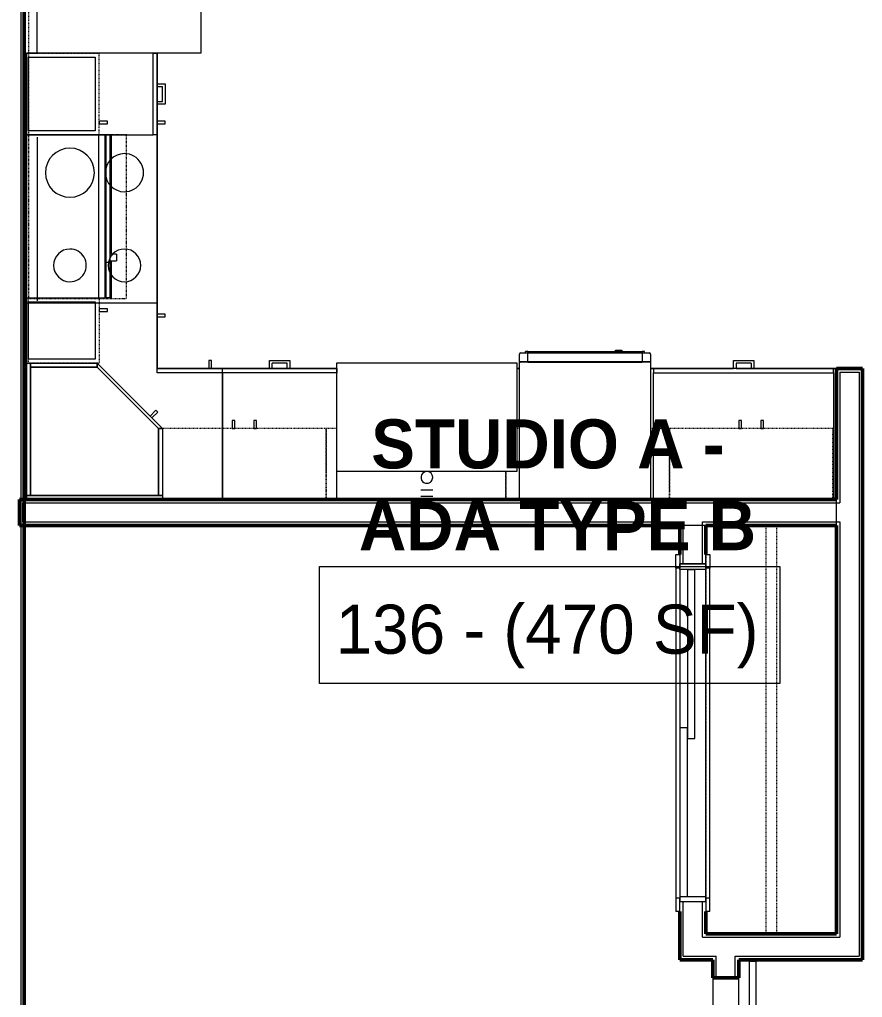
# Model space of a CAD drawing. Header units: inches. Extents: x -4235 to -464, y 9706 to 12338.
# Drawn here: x -3402.9 to -3248.2, y 10559.1 to 10738.4 of the extents above; entities that cross this region are included whole.
import ezdxf

# ---------------------------------------------------------------- set-up
doc = ezdxf.new("R2010")
doc.units = ezdxf.units.IN
doc.header["$MEASUREMENT"] = 0
doc.linetypes.add('Dash', pattern=[0.25, 0.125, -0.125])
doc.linetypes.add('Overhead', pattern=[0.15625, 0.09375, -0.0625])
for name, color, linetype, lineweight in [('0-1', 7, 'Continuous', 5), ('0-2', 10, 'Continuous', 9), ('A-AREA-IDEN', 2, 'Continuous', 9), ('A-DOOR-1', 10, 'Continuous', 9), ('A-DOOR-3', 7, 'Continuous', 50), ('A-DOOR-FRAM-1', 10, 'Continuous', 9), ('A-WALL-1', 7, 'Continuous', 50), ('A-WALL-2', 250, 'Continuous', 13), ('A-WALL-3', 10, 'Continuous', 9), ('A-WALL-4', 254, 'Continuous', 9), ('A-WALL-5', 113, 'Continuous', 9), ('I-WALL-1', 7, 'Continuous', 50), ('P-SANR-FIXT-1', 10, 'Continuous', 9), ('P-SANR-FIXT-2', 254, 'Continuous', 9), ('Q-CASE', 31, 'Continuous', 9), ('Q-CASE-1', 254, 'Continuous', 9), ('Q-CASE-2', 10, 'Continuous', 9), ('Q-CASE-3', 254, 'Dash', 9), ('Q-CASE-4', 10, 'Dash', 9), ('Q-CASE-HDLN-1', 10, 'Dash', 9), ('Q-CASE-HDLN-2', 254, 'Dash', 9), ('Q-SPCQ-1', 10, 'Continuous', 9), ('Q-SPCQ-2', 91, 'Overhead', 9)]:
    doc.layers.add(name, color=color, linetype=linetype, lineweight=lineweight)
doc.styles.add('Century Gothic', font='ufonts.com_century-gothic.ttf', dxfattribs={"height": 9})
doc.styles.add('Century Gothic_B', font='GOTHICB.TTF', dxfattribs={"height": 9})

# ---------------------------------------------------------------- blocks, each defined once
blk = doc.blocks.new('SLIDING - FLUSH - 5-0 x 6-8-3203585-BACKGROUND - RCP - 1ST FLOOR')
at = {"layer": 'A-DOOR-1'}
for p, q in [((-32.75, 2.25), (-32.75, 3)), ((-30.25, 3), (-32.75, 3)), ((-32.75, 2.25), (-30.25, 2.25)), ((30.25, 3), (-30.25, 3)), ((-30.25, 3), (-30.25, 2.25)), ((1, 2.25), (-30, 2.25)), ((-30, 2.25), (-30, 0.88)), ((1, 2.25), (1, 0.88)), ((30.25, 2.25), (30.25, 3)), ((30.25, 3), (32.75, 3)), ((32.75, 2.25), (30.25, 2.25)), ((32.75, 3), (32.75, 2.25)), ((-30, 0.88), (1, 0.88)), ((30, 0.88), (-1, 0.88)), ((-1, 0.88), (-1, -0.5)), ((30, 0.88), (30, -0.5)), ((-1, -0.5), (30, -0.5)), ((-32.75, -3.25), (-32.75, -2.5)), ((-30.25, -2.5), (-32.75, -2.5)), ((-32.75, -3.25), (-30.25, -3.25)), ((-30.25, -2.5), (-30.25, -3.25)), ((-30.25, -3.25), (30.25, -3.25)), ((30.25, -2.5), (32.75, -2.5)), ((30.25, -3.25), (30.25, -2.5)), ((32.75, -3.25), (30.25, -3.25)), ((32.75, -2.5), (32.75, -3.25))]:
    blk.add_line(p, q, dxfattribs=at)
at = {"layer": 'A-DOOR-FRAM-1'}
for p, q in [((-30, 2.25), (-31, 2.25)), ((-31, -2.5), (-31, 2.25)), ((-30, 2.25), (-30, -2.5)), ((30, 2.25), (1, 2.25)), ((30, -2.5), (30, 2.25)), ((30, 2.25), (31, 2.25)), ((31, 2.25), (31, -2.5)), ((-31, -2.5), (-30, -2.5)), ((-30, -2.5), (30, -2.5)), ((31, -2.5), (30, -2.5))]:
    blk.add_line(p, q, dxfattribs=at)
blk = doc.blocks.new('BARN - FLUSH - 3-0 x 7-0 BARN DOOR-2961666-BACKGROUND - RCP - 1ST FLOOR')
at = {"layer": 'A-DOOR-1'}
for p, q in [((-57, -4.32), (-60, -4.32)), ((-60, -4.32), (-60, -4.95)), ((-60, -4.95), (-60, -5.57)), ((-57, -5.82), (-57, -4.07)), ((-57, -4.07), (-21, -4.07)), ((-21, -4.07), (-21, -5.82)), ((21, -4.32), (-21, -4.32)), ((21, -4.95), (21, -4.32)), ((21, -5.57), (21, -4.95)), ((-60, -5.57), (-57, -5.57)), ((-21, -5.82), (-57, -5.82)), ((-21, -5.57), (21, -5.57))]:
    blk.add_line(p, q, dxfattribs=at)
at = {"layer": 'A-DOOR-3'}
for p, q in [((-56, -6), (-56, -5.82)), ((-54.5, -6), (-56, -6)), ((-54.5, -5.82), (-54.5, -6)), ((-23.5, -6), (-23.5, -5.82)), ((-22, -6), (-23.5, -6)), ((-22, -5.82), (-22, -6))]:
    blk.add_line(p, q, dxfattribs=at)
blk = doc.blocks.new('Refrigerator_-_Side-by-Side_6047 - 36_ X 30_-1372843-BACKGROUND - RCP - 1ST FLOOR')
at = {"layer": 'Q-SPCQ-1'}
for p, q in [((-17.88, 15.58), (17.87, 15.58)), ((-17.88, -14.42), (-17.88, 15.58)), ((17.87, 15.58), (17.87, -14.42)), ((17.87, -14.42), (-17.88, -14.42))]:
    blk.add_line(p, q, dxfattribs=at)
blk = doc.blocks.new('OD_CW_Closet - OD_CW_Closet-V41-BACKGROUND - RCP - 1ST FLOOR')
at = {"layer": 'Q-CASE-HDLN-1'}
for p, q in [((0.74, 13), (75.64, 13)), ((0.74, 11), (75.64, 11)), ((6.05, 0), (7.8, 0)), ((8.8, 0), (68.8, 0)), ((69.05, 0), (71.55, 0))]:
    blk.add_line(p, q, dxfattribs=at)
at = {"layer": 'Q-CASE-HDLN-2'}
for p, q in [((75.64, 24), (0.74, 24)), ((0.74, 24), (0.74, 0)), ((75.64, 0), (75.64, 24)), ((0.74, 0), (6.05, 0)), ((68.8, 0), (69.05, 0)), ((71.55, 0), (75.64, 0))]:
    blk.add_line(p, q, dxfattribs=at)
blk = doc.blocks.new('Range - 24_ x 30_-2806124-BACKGROUND - RCP - 1ST FLOOR')
at = {"layer": 'Q-SPCQ-1'}
blk.add_line((0, -22), (30, -22), dxfattribs=at)
for centre, radius, start, end in [((6.5, -6), 3.5, 360, 180), ((23.5, -6), 3, 0, 180), ((6.5, -6), 3.5, 180, 0), ((23.5, -6), 3, 180, 0), ((6.5, -16), 4.5, 0, 180), ((23.5, -16), 3, 360, 180), ((6.5, -16), 4.5, 180, 0), ((23.5, -16), 3, 180, 0)]:
    blk.add_arc(centre, radius, start, end, dxfattribs=at)
blk = doc.blocks.new('300 Series Wall Hung Cabinet_302 - 33_ X 21_-2750688-BACKGROUND - RCP - 1ST FLOOR')
at = {"layer": 'Q-CASE-3'}
for p, q in [((-16.5, -2.75), (-16.5, -7.47)), ((16.5, -7.36), (16.5, -2.75)), ((16.5, -15.38), (16.5, -7.39)), ((14.5, -15.38), (16.5, -15.38))]:
    blk.add_line(p, q, dxfattribs=at)
at = {"layer": 'Q-CASE-4'}
for p, q in [((16.5, -2.38), (-16.5, -2.38)), ((-16.5, -2.38), (-16.5, -2.75)), ((16.5, -2.75), (16.5, -2.38))]:
    blk.add_line(p, q, dxfattribs=at)
blk = doc.blocks.new('Base Cabinet 4 Drawer 254 - Base Cabinet 4 Drawer 254 21_-2569778-BACKGROUND - RCP - 1ST FLOOR')
at = {"layer": 'Q-CASE-2'}
for p, q in [((-1.14, 24), (-1.14, 25.5)), ((-1.14, 25.5), (2.61, 25.5)), ((2.61, 25.5), (2.61, 24)), ((-9.76, 24), (11.24, 24)), ((-9.76, 23.25), (-9.76, 24)), ((-1.14, 24), (-0.64, 24)), ((2.11, 25), (-0.64, 25)), ((-0.64, 24), (-0.64, 25)), ((2.11, 24), (2.11, 25)), ((2.61, 24), (2.11, 24)), ((11.24, 24), (11.24, 23.25)), ((11.24, 23.25), (-9.76, 23.25)), ((-9.76, 23.25), (-9.76, 0)), ((11.24, 0), (11.24, 23.25)), ((-9.76, 0), (11.24, 0))]:
    blk.add_line(p, q, dxfattribs=at)
blk = doc.blocks.new('308 - 308 x 27_-2727438-BACKGROUND - RCP - 1ST FLOOR')
at = {"layer": 'Q-CASE'}
for p, q in [((0, -27.38), (-12, -15.38)), ((-12, -15.38), (-11.25, -15.38)), ((-11.25, -15.38), (0, -26.63)), ((0, -26.63), (0, -27.38))]:
    blk.add_line(p, q, dxfattribs=at)
at = {"layer": 'Q-CASE-1'}
for p, q in [((-12, -3.13), (-12, -2.75)), ((-12, -4.64), (-12, -3.13)), ((-12, -3.13), (-11.25, -3.13)), ((12.62, -3.13), (-12, -3.13)), ((-11.25, -4.57), (-11.25, -3.13)), ((-11.25, -3.13), (12.25, -3.13)), ((-11.25, -3.13), (-11.25, -4.57)), ((12.25, -3.13), (12.25, -26.63)), ((12.25, -27.38), (12.25, -3.13)), ((12.25, -3.13), (12.62, -3.13)), ((-12, -15.38), (-12, -4.72)), ((-11.25, -15.38), (-11.25, -4.65)), ((-11.25, -4.65), (-11.25, -15.38)), ((-11.25, -15.38), (-12, -15.38)), ((0, -26.63), (-11.25, -15.38)), ((-10.05, -17.33), (-11.11, -18.39)), ((-10.76, -18.73), (-9.7, -17.67)), ((-11.11, -18.39), (-10.76, -18.73)), ((12.25, -26.63), (0, -26.63)), ((0, -27.38), (0, -26.63)), ((0, -26.63), (12.25, -26.63)), ((12.25, -26.63), (12.25, -27.38)), ((12.25, -27.38), (0, -27.38)), ((12.62, -27.38), (12.25, -27.38))]:
    blk.add_line(p, q, dxfattribs=at)
at = {"layer": 'Q-CASE-2'}
for p, q in [((-12, -2.75), (-12, -2.38)), ((-12, -2.38), (13, -2.38)), ((12.62, -3.13), (13, -3.13)), ((13, -3.13), (12.62, -3.13)), ((13, -2.38), (13, -3.13)), ((13, -3.13), (13, -27.38)), ((13, -27.38), (12.62, -27.38))]:
    blk.add_line(p, q, dxfattribs=at)
blk = doc.blocks.new('300 Series Wall Hung Cabinet_301 - 12_ x 27_-2528054-BACKGROUND - RCP - 1ST FLOOR')
at = {"layer": 'Q-CASE-1'}
for p, q in [((-3.51, 14.69), (-4, 14.69)), ((-4, 14.69), (-4, 13.19)), ((-3.51, 13.19), (-3.51, 14.69)), ((-4, 13.19), (-3.51, 13.19)), ((-5.25, 0.19), (-5.25, 12.44)), ((-5.25, 12.44), (5.25, 12.44)), ((5.25, 12.44), (5.25, 0.19))]:
    blk.add_line(p, q, dxfattribs=at)
at = {"layer": 'Q-CASE-2'}
blk.add_line((5.25, 0.19), (-5.25, 0.19), dxfattribs=at)
at = {"layer": 'Q-CASE-3'}
for p, q in [((-6, 0.19), (-6, 13.19)), ((-6, 13.19), (6, 13.19)), ((6, 13.19), (6, 0.19))]:
    blk.add_line(p, q, dxfattribs=at)
at = {"layer": 'Q-CASE-4'}
blk.add_line((6, 0.19), (-6, 0.19), dxfattribs=at)
blk = doc.blocks.new('Base Cabinet 3 Drawer 230 - Base Cabinet 3 Drawer 230 33_-2568065-BACKGROUND - RCP - 1ST FLOOR')
at = {"layer": 'Q-CASE-2'}
for p, q in [((-15.76, -23.25), (-15.76, 0)), ((-15.76, 0), (17.24, 0)), ((17.24, 0), (17.24, -23.25)), ((-15.76, -23.25), (-15.76, -24)), ((17.24, -23.25), (-15.76, -23.25)), ((17.24, -24), (17.24, -23.25)), ((-15.76, -24), (17.24, -24)), ((-0.64, -24), (-1.14, -24)), ((-1.14, -25.5), (-1.14, -24)), ((-0.64, -25), (-0.64, -24)), ((-0.64, -25), (2.11, -25)), ((2.11, -25), (2.11, -24)), ((2.11, -24), (2.61, -24)), ((2.61, -24), (2.61, -25.5)), ((2.61, -25.5), (-1.14, -25.5))]:
    blk.add_line(p, q, dxfattribs=at)
blk = doc.blocks.new('30quot_MicrowaveVent_11166 - 70cm miele oven-V101-BACKGROUND - RCP - 1ST FLOOR')
at = {"layer": 'Q-CASE-1'}
for p, q in [((8.88, 16.6), (7.69, 16.6)), ((7.69, 16.55), (7.69, 15.39)), ((8.88, 15.39), (8.88, 16.55)), ((7.69, 15.6), (-14.2, 15.6)), ((-14.2, 15.6), (-14.2, 15.59)), ((-14.2, 15.59), (-14.2, 15.54)), ((-14.2, 15.54), (-14.2, 15.48)), ((-14.2, 15.48), (-14.2, 15.39)), ((9.18, 15.39), (-14.2, 15.39)), ((-14.2, 15.39), (-14.2, 14.61)), ((-14.2, 14.61), (9.18, 14.61)), ((-14.2, 14.49), (-14.2, 13.23)), ((15.68, 14.49), (-14.2, 14.49)), ((15.68, 15.6), (8.88, 15.6)), ((9.18, 15.39), (9.18, 14.61)), ((15.68, 15.39), (9.18, 15.39)), ((9.18, 15.39), (9.18, 14.61)), ((9.18, 14.61), (15.68, 14.61)), ((15.68, 15.59), (15.68, 15.6)), ((15.68, 15.54), (15.68, 15.59)), ((15.68, 15.39), (15.68, 15.54)), ((15.68, 15.39), (15.68, 14.61)), ((15.68, 13.23), (15.68, 14.49)), ((-14.2, 13.23), (-14.2, 0.37)), ((-14.2, 13.23), (15.68, 13.23)), ((15.68, 0.37), (15.68, 13.23))]:
    blk.add_line(p, q, dxfattribs=at)
at = {"layer": 'Q-CASE-2'}
for p, q in [((-14.2, 0.37), (-14.2, 0)), ((15.68, 0), (15.68, 0.37)), ((-14.2, 0), (15.68, 0))]:
    blk.add_line(p, q, dxfattribs=at)
blk = doc.blocks.new('Base Cabinet Corner 197 - Base Cabinet Corner 197-2569781-BACKGROUND - RCP - 1ST FLOOR')
at = {"layer": 'Q-CASE-2'}
for p, q in [((0.74, 36), (-23.26, 36)), ((-23.26, 36), (-23.26, 0)), ((0.74, 23.25), (0.74, 36)), ((0.74, 24), (0.74, 36)), ((0.73, 34), (0.73, 33.51)), ((2.23, 34), (0.73, 34)), ((0.73, 33.51), (2.23, 33.51)), ((2.23, 33.51), (2.23, 34)), ((10.73, 25.5), (10.24, 25.5)), ((10.24, 25.5), (10.24, 24)), ((10.73, 24), (10.73, 25.5)), ((12.74, 24), (0.74, 24)), ((0.74, 23.25), (0.74, 24)), ((10.24, 24), (10.73, 24)), ((12.74, 0), (12.74, 24)), ((12.74, 23.25), (0.74, 23.25)), ((-23.26, 0), (12.74, 0))]:
    blk.add_line(p, q, dxfattribs=at)
blk = doc.blocks.new('300 Series Wall Hung Cabinet_301 - 15_ x 27_-2760267-BACKGROUND - RCP - 1ST FLOOR')
at = {"layer": 'Q-CASE-1'}
for p, q in [((-6.75, -12.44), (-6.75, -0.19)), ((6.75, -0.19), (6.75, -12.44)), ((6.75, -12.44), (-6.75, -12.44)), ((-5.01, -13.19), (-5.5, -13.19)), ((-5.5, -13.19), (-5.5, -14.69)), ((-5.01, -14.69), (-5.01, -13.19)), ((-5.5, -14.69), (-5.01, -14.69))]:
    blk.add_line(p, q, dxfattribs=at)
at = {"layer": 'Q-CASE-2'}
blk.add_line((-6.75, -0.19), (6.75, -0.19), dxfattribs=at)
at = {"layer": 'Q-CASE-3'}
for p, q in [((-7.5, -0.19), (-7.5, -13.19)), ((7.5, -1.81), (7.5, -0.19)), ((-7.5, -13.19), (7.5, -13.19))]:
    blk.add_line(p, q, dxfattribs=at)
at = {"layer": 'Q-CASE-4'}
for p, q in [((7.5, -0.19), (-7.5, -0.19)), ((7.5, -13.19), (7.5, -1.81))]:
    blk.add_line(p, q, dxfattribs=at)
blk = doc.blocks.new('300 Series Wall Hung Cabinet_302 - 36_ X 9_-2529026-BACKGROUND - RCP - 1ST FLOOR')
at = {"layer": 'Q-CASE-3'}
blk.add_line((-18, -0.19), (-18, -1.81), dxfattribs=at)
at = {"layer": 'Q-CASE-4'}
for p, q in [((18, -0.19), (-18, -0.19)), ((18, -13.19), (18, -0.19)), ((-18, -1.81), (-18, -13.19)), ((17.75, -13.19), (18, -13.19))]:
    blk.add_line(p, q, dxfattribs=at)
blk = doc.blocks.new('kitchen_faucet_14143 - kitchen_faucet_14143-V102-BACKGROUND - RCP - 1ST FLOOR')
at = {"layer": 'P-SANR-FIXT-2'}
for p, q in [((-1.04, 0.64), (-1, 0.62)), ((2.26, 1.05), (2.26, 1.08)), ((2.26, 0.28), (2.26, 1.05)), ((2.26, 0), (2.26, 0.28)), ((2.34, 1.08), (2.34, 0.94)), ((2.34, 0.94), (2.34, -0.54)), ((3.44, -1.05), (3.44, 1.08)), ((2.26, -0.28), (2.26, 0)), ((2.26, -0.54), (2.26, -0.28)), ((2.26, -0.77), (2.26, -0.54)), ((2.26, -0.94), (2.26, -0.77)), ((2.26, -1.05), (2.26, -0.94)), ((2.26, -1.08), (2.26, -1.05)), ((2.34, -0.54), (2.34, -0.77)), ((2.34, -0.77), (2.34, -0.94)), ((2.34, -0.94), (2.34, -1.05)), ((2.34, -1.05), (2.34, -1.08)), ((3.44, -1.08), (3.44, -1.05))]:
    blk.add_line(p, q, dxfattribs=at)
at = {"layer": 'P-SANR-FIXT-2', "flags": 128}
blk.add_lwpolyline([(-1, 0.62), (-0.96, 0.61), (-0.92, 0.6)], dxfattribs=at)
at = {"layer": 'P-SANR-FIXT-2'}
for start, end in [(150, 164.2961), (90, 150), (45, 90), (30, 45), (15, 30), (330, 0), (0, 15), (195.7039, 330)]:
    blk.add_arc((0, 0), 1.08, start, end, dxfattribs=at)
blk = doc.blocks.new('Stainless Steel Farmhous Kitchen Sink - Stainless Steel Farmhous Kitchen Sink-V51-BACKGROUND - RCP - 1ST FLOOR')
at = {"layer": 'P-SANR-FIXT-1'}
for p, q in [((-33, 22.2), (0, 22.2)), ((-33, 2.25), (-33, 22.2)), ((0, 22.2), (0, 2.25)), ((0, 2.25), (-33, 2.25))]:
    blk.add_line(p, q, dxfattribs=at)
blk = doc.blocks.new('300 Series Wall Hung Cabinet_302 - 30_ X 27_-V103-BACKGROUND - RCP - 1ST FLOOR')
at = {"layer": 'Q-CASE-1'}
for p, q in [((-1.76, -15.38), (-2.25, -15.38)), ((-2.25, -15.38), (-2.25, -16.87)), ((-1.76, -16.87), (-1.76, -15.38)), ((2.24, -15.38), (1.75, -15.38)), ((1.75, -15.38), (1.75, -16.87)), ((2.24, -16.87), (2.24, -15.38)), ((-2.25, -16.87), (-1.76, -16.87)), ((1.75, -16.87), (2.24, -16.87))]:
    blk.add_line(p, q, dxfattribs=at)
at = {"layer": 'Q-CASE-3'}
for p, q in [((-15, -2.75), (-15, -7.36)), ((15, -4.64), (15, -2.75)), ((15, -15.38), (15, -4.72)), ((-15, -7.39), (-15, -15.38)), ((-15, -15.38), (15, -15.38))]:
    blk.add_line(p, q, dxfattribs=at)
at = {"layer": 'Q-CASE-4'}
for p, q in [((15, -2.38), (-15, -2.38)), ((-15, -2.38), (-15, -2.75)), ((15, -2.75), (15, -2.38))]:
    blk.add_line(p, q, dxfattribs=at)
blk = doc.blocks.new('300 Series Wall Hung Cabinet_302 - 30_ X 27_-V58-BACKGROUND - RCP - 1ST FLOOR')
at = {"layer": 'Q-CASE-3'}
for p, q in [((-15, -2.75), (-15, -5.08)), ((15, -7.47), (15, -2.75)), ((-15, -5.13), (-15, -15.38)), ((-15, -15.38), (-11.52, -15.38)), ((12.48, -15.38), (13, -15.38))]:
    blk.add_line(p, q, dxfattribs=at)
at = {"layer": 'Q-CASE-4'}
for p, q in [((-11.52, -2.38), (-15, -2.38)), ((-15, -2.38), (-15, -2.75)), ((15, -2.38), (12.48, -2.38)), ((15, -2.75), (15, -2.38))]:
    blk.add_line(p, q, dxfattribs=at)
blk = doc.blocks.new('300 Series Wall Hung Cabinet_302 - 30_ X 27_-V104-BACKGROUND - RCP - 1ST FLOOR')
at = {"layer": 'Q-CASE-1'}
for p, q in [((-1.76, -15.38), (-2.25, -15.38)), ((-2.25, -15.38), (-2.25, -16.87)), ((-1.76, -16.87), (-1.76, -15.38)), ((2.24, -15.38), (1.75, -15.38)), ((1.75, -15.38), (1.75, -16.87)), ((2.24, -16.87), (2.24, -15.38)), ((-2.25, -16.87), (-1.76, -16.87)), ((1.75, -16.87), (2.24, -16.87))]:
    blk.add_line(p, q, dxfattribs=at)
at = {"layer": 'Q-CASE-3'}
for p, q in [((-15, -2.75), (-15, -15.38)), ((15, -5.08), (15, -2.75)), ((15, -15.38), (15, -5.13)), ((-15, -15.38), (15, -15.38))]:
    blk.add_line(p, q, dxfattribs=at)
at = {"layer": 'Q-CASE-4'}
for p, q in [((15, -2.38), (-15, -2.38)), ((-15, -2.38), (-15, -2.44)), ((-15, -2.44), (-15, -2.75)), ((15, -2.75), (15, -2.38))]:
    blk.add_line(p, q, dxfattribs=at)
blk = doc.blocks.new('Single Door 1 Drawer 211 - 211 Base Cabinet Single Door1 Drawer 15_-2709781-BACKGROUND - RCP - 1ST FLOOR')
at = {"layer": 'Q-CASE-2'}
for p, q in [((-5.64, 24), (-5.64, 25.5)), ((-5.64, 25.5), (-1.89, 25.5)), ((-1.89, 25.5), (-1.89, 24)), ((1.73, 25.5), (1.24, 25.5)), ((1.24, 25.5), (1.24, 24)), ((1.73, 24), (1.73, 25.5)), ((-11.26, 24), (3.74, 24)), ((-11.26, 23.25), (-11.26, 24)), ((-5.64, 24), (-5.14, 24)), ((-2.39, 25), (-5.14, 25)), ((-5.14, 24), (-5.14, 25)), ((-2.39, 24), (-2.39, 25)), ((-1.89, 24), (-2.39, 24)), ((1.24, 24), (1.73, 24)), ((3.74, 24), (3.74, 23.25)), ((3.74, 23.25), (-11.26, 23.25)), ((-11.26, 23.25), (-11.26, 0)), ((3.74, 0), (3.74, 23.25)), ((-11.26, 0), (3.74, 0))]:
    blk.add_line(p, q, dxfattribs=at)
blk = doc.blocks.new('Range_Hood_386 - 30_ Wide-V84-BACKGROUND - RCP - 1ST FLOOR')
at = {"layer": 'Q-SPCQ-2'}
for p, q in [((15, 6), (-15, 6)), ((-15, 6), (-15, -12)), ((15, -12), (15, 6)), ((-15, -12), (15, -12))]:
    blk.add_line(p, q, dxfattribs=at)
blk = doc.blocks.new('CTR - 1st Phase - Unit Layouts_rvt-1-BACKGROUND - RCP - 1ST FLOOR')
at = {"layer": 'A-WALL-1'}
for p, q in [((-3252.96, 10650.41), (-3252.96, 10674.41)), ((-3252.96, 10674.41), (-3252.34, 10674.41)), ((-3252.34, 10674.41), (-3248.84, 10674.41)), ((-3248.84, 10674.41), (-3248.21, 10674.41)), ((-3248.21, 10674.41), (-3248.21, 10566.01)), ((-3402.9, 10649.79), (-3402.9, 10650.41)), ((-3402.9, 10650.41), (-3252.96, 10650.41)), ((-3402.9, 10646.29), (-3402.9, 10649.79)), ((-3402.9, 10645.66), (-3402.9, 10646.29)), ((-3281.71, 10645.66), (-3402.9, 10645.66)), ((-3281.71, 10640.35), (-3281.71, 10645.66)), ((-3276.96, 10645.66), (-3276.96, 10640.35)), ((-3252.96, 10645.66), (-3276.96, 10645.66)), ((-3252.96, 10570.76), (-3252.96, 10645.66)), ((-3281.71, 10566.01), (-3281.71, 10574.85)), ((-3276.96, 10574.85), (-3276.96, 10570.76)), ((-3276.96, 10570.76), (-3252.96, 10570.76)), ((-3281.09, 10566.01), (-3281.71, 10566.01)), ((-3276.96, 10566.01), (-3281.09, 10566.01)), ((-3275.67, 10566.01), (-3276.96, 10566.01)), ((-3275.67, 10562.66), (-3275.67, 10566.01)), ((-3270.92, 10566.01), (-3270.92, 10562.66)), ((-3252.96, 10566.01), (-3270.92, 10566.01)), ((-3248.84, 10566.01), (-3252.96, 10566.01)), ((-3248.21, 10566.01), (-3248.84, 10566.01)), ((-3270.92, 10562.66), (-3275.67, 10562.66))]:
    blk.add_line(p, q, dxfattribs=at)
at = {"layer": 'A-WALL-2'}
for p, q in [((-3252.34, 10673.79), (-3248.84, 10673.79)), ((-3252.34, 10673.79), (-3252.34, 10649.79)), ((-3248.84, 10673.79), (-3248.84, 10566.63)), ((-3402.27, 10646.29), (-3402.27, 10649.79)), ((-3402.27, 10649.79), (-3252.96, 10649.79)), ((-3252.96, 10649.79), (-3252.34, 10649.79)), ((-3402.27, 10646.29), (-3281.09, 10646.29)), ((-3281.09, 10645.66), (-3281.09, 10646.29)), ((-3277.59, 10645.66), (-3277.59, 10646.29)), ((-3277.59, 10646.29), (-3252.96, 10646.29)), ((-3252.96, 10646.29), (-3252.34, 10646.29)), ((-3252.34, 10646.29), (-3252.34, 10570.13)), ((-3281.09, 10638.6), (-3281.09, 10645.66)), ((-3277.59, 10638.6), (-3277.59, 10645.66)), ((-3281.09, 10566.63), (-3281.09, 10576.6)), ((-3277.59, 10570.13), (-3277.59, 10576.6)), ((-3277.59, 10570.13), (-3276.96, 10570.13)), ((-3276.96, 10570.13), (-3252.96, 10570.13)), ((-3252.96, 10570.13), (-3252.34, 10570.13)), ((-3281.09, 10566.63), (-3277.59, 10566.63)), ((-3277.59, 10566.63), (-3276.96, 10566.63)), ((-3276.96, 10566.63), (-3275.05, 10566.63)), ((-3275.05, 10566.01), (-3275.05, 10566.63)), ((-3275.05, 10562.66), (-3275.05, 10566.01)), ((-3271.55, 10566.01), (-3271.55, 10566.63)), ((-3271.55, 10566.63), (-3252.96, 10566.63)), ((-3271.55, 10562.66), (-3271.55, 10566.01)), ((-3252.96, 10566.63), (-3252.34, 10566.63)), ((-3252.34, 10566.63), (-3248.84, 10566.63))]:
    blk.add_line(p, q, dxfattribs=at)
at = {"layer": 'A-WALL-3'}
for p, q in [((-3402.9, 10650.41), (-3402.9, 10645.66)), ((-3402.9, 10650.41), (-3402.05, 10650.41)), ((-3401.65, 10650.41), (-3376.65, 10650.41)), ((-3376.65, 10650.41), (-3311.13, 10650.41)), ((-3287.13, 10650.41), (-3274.45, 10650.41)), ((-3274.45, 10650.41), (-3252.96, 10650.41)), ((-3252.96, 10645.66), (-3252.96, 10650.41)), ((-3402.05, 10645.66), (-3402.9, 10645.66)), ((-3276.96, 10645.66), (-3281.71, 10645.66)), ((-3276.96, 10638.6), (-3281.71, 10638.6)), ((-3276.96, 10576.6), (-3281.71, 10576.6)), ((-3275.67, 10562.66), (-3275.67, 10527.29)), ((-3270.92, 10526.66), (-3270.92, 10562.66))]:
    blk.add_line(p, q, dxfattribs=at)
at = {"layer": 'A-WALL-4'}
for p, q in [((-3402.05, 10650.41), (-3401.65, 10650.41)), ((-3274.45, 10650.41), (-3274.45, 10645.66)), ((-3274.45, 10645.66), (-3274.45, 10650.41)), ((-3281.71, 10645.66), (-3402.05, 10645.66)), ((-3274.45, 10645.66), (-3276.96, 10645.66)), ((-3252.96, 10645.66), (-3274.45, 10645.66)), ((-3275.67, 10562.66), (-3270.92, 10562.66))]:
    blk.add_line(p, q, dxfattribs=at)
at = {"layer": 'A-WALL-5'}
for p, q in [((-3399.65, 10732.3), (-3401.65, 10732.3)), ((-3401.65, 10732.3), (-3401.65, 10650.41)), ((-3401.65, 10650.41), (-3401.65, 10732.3)), ((-3401.65, 10732.3), (-3399.65, 10732.3)), ((-3377.65, 10732.3), (-3399.65, 10732.3)), ((-3377.65, 10726.67), (-3377.65, 10732.3)), ((-3377.65, 10732.3), (-3377.65, 10726.67)), ((-3377.65, 10726.17), (-3377.65, 10726.67)), ((-3377.65, 10723.42), (-3377.65, 10726.17)), ((-3377.65, 10726.17), (-3377.65, 10723.42)), ((-3377.65, 10722.92), (-3377.65, 10723.42)), ((-3377.65, 10719.8), (-3377.65, 10722.92)), ((-3377.65, 10722.92), (-3377.65, 10719.8)), ((-3377.65, 10719.31), (-3377.65, 10719.8)), ((-3377.65, 10684.41), (-3377.65, 10719.31)), ((-3377.65, 10719.31), (-3377.65, 10684.41)), ((-3377.65, 10674.41), (-3377.65, 10683.93)), ((-3377.65, 10683.93), (-3377.65, 10674.41)), ((-3368.15, 10674.41), (-3377.65, 10674.41)), ((-3377.65, 10674.41), (-3368.15, 10674.41)), ((-3367.66, 10674.41), (-3368.15, 10674.41)), ((-3357.02, 10674.41), (-3367.66, 10674.41)), ((-3367.66, 10674.41), (-3357.02, 10674.41)), ((-3356.52, 10674.41), (-3357.02, 10674.41)), ((-3353.77, 10674.41), (-3356.52, 10674.41)), ((-3356.52, 10674.41), (-3353.77, 10674.41)), ((-3353.27, 10674.41), (-3353.77, 10674.41)), ((-3344.65, 10674.41), (-3353.27, 10674.41)), ((-3353.27, 10674.41), (-3344.65, 10674.41)), ((-3311.13, 10674.41), (-3311.65, 10674.41)), ((-3311.65, 10674.41), (-3311.13, 10674.41)), ((-3271.9, 10674.41), (-3287.13, 10674.41)), ((-3287.13, 10674.41), (-3271.9, 10674.41)), ((-3271.4, 10674.41), (-3271.9, 10674.41)), ((-3268.65, 10674.41), (-3271.4, 10674.41)), ((-3271.4, 10674.41), (-3268.65, 10674.41)), ((-3268.15, 10674.41), (-3268.65, 10674.41)), ((-3253.65, 10674.41), (-3268.15, 10674.41)), ((-3268.15, 10674.41), (-3253.65, 10674.41)), ((-3252.96, 10674.41), (-3253.65, 10674.41)), ((-3253.65, 10674.41), (-3252.96, 10674.41)), ((-3252.96, 10673.91), (-3252.96, 10674.41)), ((-3252.96, 10674.41), (-3252.96, 10673.91)), ((-3252.96, 10650.41), (-3252.96, 10673.91)), ((-3252.96, 10673.91), (-3252.96, 10650.41)), ((-3401.65, 10650.41), (-3311.13, 10650.41)), ((-3311.13, 10650.41), (-3401.65, 10650.41)), ((-3287.13, 10650.41), (-3252.96, 10650.41)), ((-3252.96, 10650.41), (-3287.13, 10650.41))]:
    blk.add_line(p, q, dxfattribs=at)
at = {"layer": 'Q-SPCQ-1'}
for p, q in [((-3311.13, 10675.66), (-3311.13, 10677.09)), ((-3310.94, 10677.29), (-3287.33, 10677.29)), ((-3310.04, 10677.29), (-3310.04, 10677.54)), ((-3309.6, 10677.54), (-3310.04, 10677.54)), ((-3309.6, 10675.54), (-3309.6, 10677.54)), ((-3309.6, 10677.54), (-3288.66, 10677.54)), ((-3293.51, 10677.54), (-3293.51, 10677.79)), ((-3293.51, 10677.79), (-3292.37, 10677.79)), ((-3292.37, 10677.54), (-3293.51, 10677.54)), ((-3292.37, 10677.79), (-3292.37, 10677.54)), ((-3288.66, 10677.54), (-3288.66, 10675.54)), ((-3288.23, 10677.54), (-3288.66, 10677.54)), ((-3288.23, 10677.29), (-3288.23, 10677.54)), ((-3287.13, 10677.09), (-3287.13, 10675.66)), ((-3287.13, 10675.66), (-3311.13, 10675.66)), ((-3311.13, 10675.47), (-3311.13, 10675.66)), ((-3311.13, 10650.41), (-3311.13, 10675.47)), ((-3310.94, 10675.66), (-3287.33, 10675.66)), ((-3288.66, 10675.54), (-3309.6, 10675.54)), ((-3287.13, 10675.66), (-3287.13, 10675.47)), ((-3287.13, 10675.47), (-3287.13, 10650.41)), ((-3287.13, 10650.41), (-3311.13, 10650.41))]:
    blk.add_line(p, q, dxfattribs=at)
for centre, start, end in [((-3310.94, 10677.09), 90, 180), ((-3287.33, 10677.09), 0, 90), ((-3287.33, 10677.09), 60, 90), ((-3287.33, 10677.09), 0, 30), ((-3310.94, 10675.47), 90, 180), ((-3287.33, 10675.47), 0, 90)]:
    blk.add_arc(centre, 0.197, start, end, dxfattribs=at)
at = {"layer": '0-2'}
for name, p, rotation in [('300 Series Wall Hung Cabinet_302 - 36_ X 9_-2529026-BACKGROUND - RCP - 1ST FLOOR', (-3401.46, 10750.3), 89.9999999999813), ('Refrigerator_-_Side-by-Side_6047 - 36_ X 30_-1372843-BACKGROUND - RCP - 1ST FLOOR', (-3385.23, 10750.17), 269.9999999999548), ('Single Door 1 Drawer 211 - 211 Base Cabinet Single Door1 Drawer 15_-2709781-BACKGROUND - RCP - 1ST FLOOR', (-3401.65, 10721.03), 269.9999999999845), ('300 Series Wall Hung Cabinet_301 - 15_ x 27_-2760267-BACKGROUND - RCP - 1ST FLOOR', (-3401.46, 10724.8), 89.9999999999813), ('30quot_MicrowaveVent_11166 - 70cm miele oven-V101-BACKGROUND - RCP - 1ST FLOOR', (-3401.65, 10703.09), 269.9999999999793), ('Range_Hood_386 - 30_ Wide-V84-BACKGROUND - RCP - 1ST FLOOR', (-3389.27, 10702.3), 269.999999999968), ('Range - 24_ x 30_-2806124-BACKGROUND - RCP - 1ST FLOOR', (-3377.65, 10716.85), 269.9999999999595), ('300 Series Wall Hung Cabinet_301 - 12_ x 27_-2528054-BACKGROUND - RCP - 1ST FLOOR', (-3401.46, 10681.41), 269.9999999999813), ('308 - 308 x 27_-2727438-BACKGROUND - RCP - 1ST FLOOR', (-3388.65, 10648.04), 180), ('Base Cabinet 3 Drawer 230 - Base Cabinet 3 Drawer 230 33_-2568065-BACKGROUND - RCP - 1ST FLOOR', (-3269.29, 10650.41), 180), ('300 Series Wall Hung Cabinet_302 - 30_ X 27_-V103-BACKGROUND - RCP - 1ST FLOOR', (-3361.65, 10648.04), 180), ('300 Series Wall Hung Cabinet_302 - 30_ X 27_-V104-BACKGROUND - RCP - 1ST FLOOR', (-3268.65, 10648.04), 180), ('300 Series Wall Hung Cabinet_302 - 33_ X 21_-2750688-BACKGROUND - RCP - 1ST FLOOR', (-3330.15, 10648.04), 180), ('300 Series Wall Hung Cabinet_302 - 30_ X 27_-V58-BACKGROUND - RCP - 1ST FLOOR', (-3298.65, 10648.04), 180), ('kitchen_faucet_14143 - kitchen_faucet_14143-V102-BACKGROUND - RCP - 1ST FLOOR', (-3328.15, 10654.47), 269.999999999964), ('OD_CW_Closet - OD_CW_Closet-V41-BACKGROUND - RCP - 1ST FLOOR', (-3276.96, 10646.4), 269.9999999999856), ('SLIDING - FLUSH - 5-0 x 6-8-3203585-BACKGROUND - RCP - 1ST FLOOR', (-3279.46, 10607.6), 90.0000000000039), ('BARN - FLUSH - 3-0 x 7-0 BARN DOOR-2961666-BACKGROUND - RCP - 1ST FLOOR', (-3273.3, 10544.66), 89.99999999999763)]:
    blk.add_blockref(name, p, dxfattribs=dict(at, rotation=rotation))
for name, p in [('Base Cabinet Corner 197 - Base Cabinet Corner 197-2569781-BACKGROUND - RCP - 1ST FLOOR', (-3378.39, 10650.41)), ('Base Cabinet 4 Drawer 254 - Base Cabinet 4 Drawer 254 21_-2569778-BACKGROUND - RCP - 1ST FLOOR', (-3355.89, 10650.41)), ('Stainless Steel Farmhous Kitchen Sink - Stainless Steel Farmhous Kitchen Sink-V51-BACKGROUND - RCP - 1ST FLOOR', (-3311.65, 10653.27))]:
    blk.add_blockref(name, p, dxfattribs=at)
blk = doc.blocks.new('CTR - 1st Phase - Common Walls_rvt-1-BACKGROUND - RCP - 1ST FLOOR')
at = {"layer": 'A-WALL-2'}
blk.add_line((-3402.67, 10813.49), (-3402.67, 10457.54), dxfattribs=at)
at = {"layer": 'I-WALL-1'}
blk.add_line((-3402.05, 10813.49), (-3402.05, 10458.16), dxfattribs=at)

msp = doc.modelspace()

# ---------------------------------------------------------------- linework, layer by layer
at = {"layer": 'A-AREA-IDEN', "flags": 128}
msp.add_lwpolyline([(-3347.88, 10638.13), (-3263.38, 10638.13), (-3263.38, 10616.64), (-3347.88, 10616.64)], close=True, dxfattribs=at)

# ---------------------------------------------------------------- block references
at = {"layer": '0-1'}
for name in ['CTR - 1st Phase - Unit Layouts_rvt-1-BACKGROUND - RCP - 1ST FLOOR', 'CTR - 1st Phase - Common Walls_rvt-1-BACKGROUND - RCP - 1ST FLOOR']:
    msp.add_blockref(name, (0, 0), dxfattribs=at)

# ---------------------------------------------------------------- texts
at = {"layer": 'A-AREA-IDEN', "char_height": 9, "attachment_point": 1}
for s, insert, width, style in [('STUDIO A -', (-3338.37, 10665.11), 79.083, 'Century Gothic_B'), ('ADA TYPE B', (-3340.62, 10650.11), 84.537, 'Century Gothic_B'), ('136 - (470 SF)', (-3344.88, 10631.13), 94.839, 'Century Gothic')]:
    msp.add_mtext(s, dxfattribs=dict(at, insert=insert, width=width, style=style))

doc.saveas('drawing.dxf')
